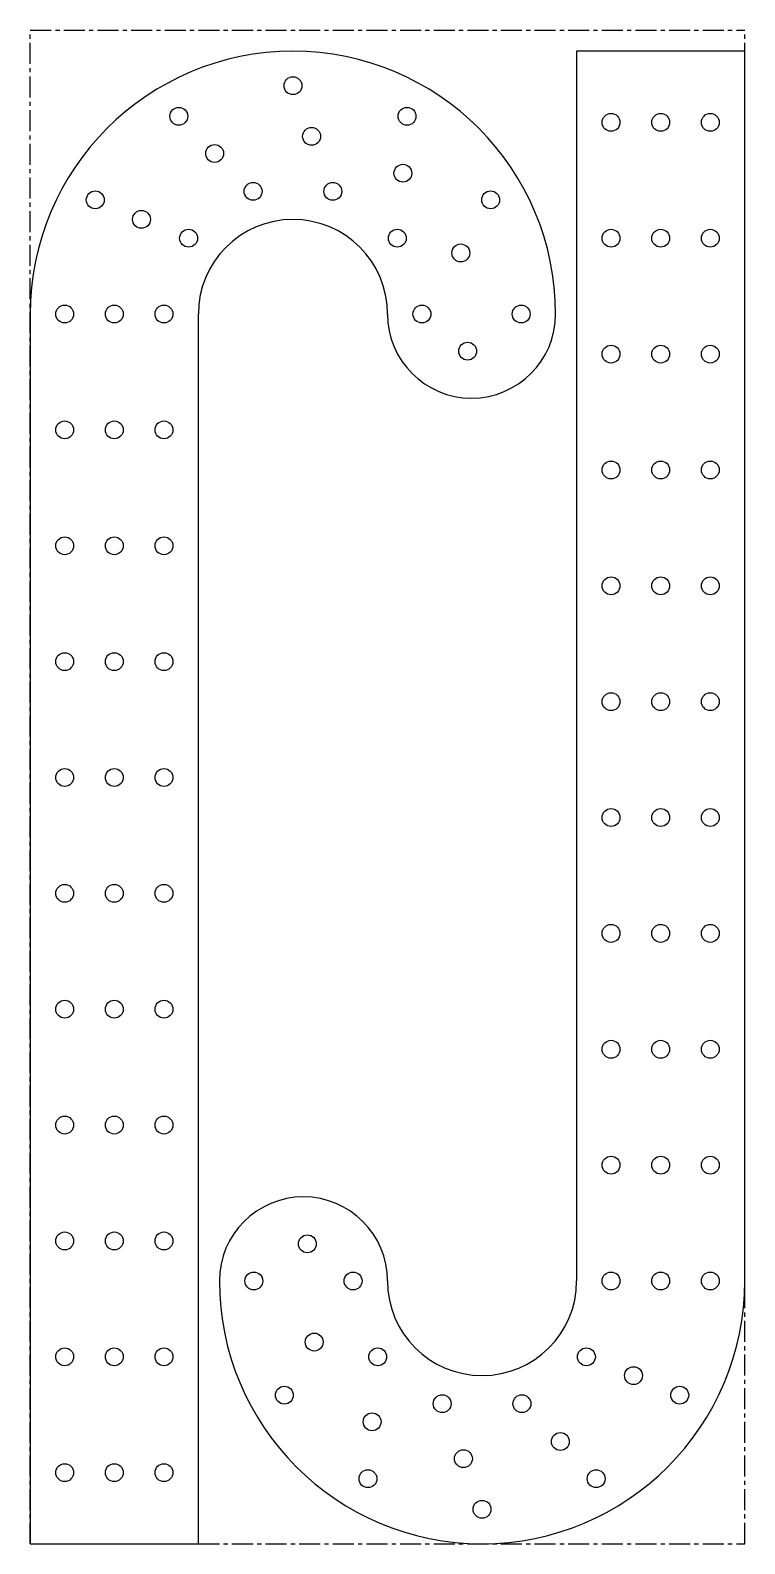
# Model space of a CAD drawing. Header units: millimetres. Extents: x 0 to 432, y 0 to 914.
import ezdxf

# ---------------------------------------------------------------- set-up
doc = ezdxf.new("R2010")
doc.units = ezdxf.units.MM
doc.linetypes.add('CENTERX2', pattern=[20.32, 12.7, -2.54, 2.54, -2.54])

msp = doc.modelspace()

# ---------------------------------------------------------------- linework, layer by layer
at = {"color": 7, "linetype": 'CENTERX2'}
for p, q in [((0, 0), (0, 914.4)), ((0, 914.4), (431.8, 914.4)), ((431.8, 0), (431.8, 914.4)), ((0, 0), (431.8, 0))]:
    msp.add_line(p, q, dxfattribs=at)
at = {"color": 7, "linetype": 'Continuous', "lineweight": 25}
for p, q in [((330.2, 901.7), (330.2, 158.75)), ((431.8, 901.7), (330.2, 901.7)), ((431.8, 158.75), (431.8, 901.7)), ((0, 742.95), (0, 0)), ((101.6, 0), (101.6, 742.95)), ((0, 0), (101.6, 0))]:
    msp.add_line(p, q, dxfattribs=at)
for centre in [(158.75, 880.9), (89.77, 862.42), (227.72, 862.42), (351, 858.75), (381, 858.75), (411, 858.75), (170.03, 850.31), (111.43, 839.97), (225.21, 828.02), (39.28, 811.93), (134.66, 817.08), (182.84, 817.08), (278.22, 811.93), (67.2, 800.15), (95.69, 788.77), (221.81, 788.77), (351, 788.75), (381, 788.75), (411, 788.75), (260.19, 779.87), (20.8, 742.95), (50.8, 742.95), (80.8, 742.95), (236.7, 742.95), (296.7, 742.95), (264.34, 720.51), (351, 718.75), (381, 718.75), (411, 718.75), (20.8, 672.95), (50.8, 672.95), (80.8, 672.95), (351, 648.75), (381, 648.75), (411, 648.75), (20.8, 602.95), (50.8, 602.95), (80.8, 602.95), (351, 578.75), (381, 578.75), (411, 578.75), (20.8, 532.95), (50.8, 532.95), (80.8, 532.95), (351, 508.75), (381, 508.75), (411, 508.75), (20.8, 462.95), (50.8, 462.95), (80.8, 462.95), (351, 438.75), (381, 438.75), (411, 438.75), (20.8, 392.95), (50.8, 392.95), (80.8, 392.95), (351, 368.75), (381, 368.75), (411, 368.75), (20.8, 322.95), (50.8, 322.95), (80.8, 322.95), (351, 298.75), (381, 298.75), (411, 298.75), (20.8, 252.95), (50.8, 252.95), (80.8, 252.95), (351, 228.75), (381, 228.75), (411, 228.75), (20.8, 182.95), (50.8, 182.95), (80.8, 182.95), (167.46, 181.19), (135.1, 158.75), (195.1, 158.75), (351, 158.75), (381, 158.75), (411, 158.75), (171.61, 121.83), (20.8, 112.95), (50.8, 112.95), (80.8, 112.95), (209.99, 112.93), (336.11, 112.93), (364.6, 101.55), (153.58, 89.77), (392.52, 89.77), (248.96, 84.62), (297.14, 84.62), (206.59, 73.68), (320.37, 61.73), (261.77, 51.39), (20.8, 42.95), (50.8, 42.95), (80.8, 42.95), (204.08, 39.28), (342.02, 39.28), (273.05, 20.8)]:
    msp.add_circle(centre, 5.4, dxfattribs=at)
for centre, radius, start, end in [((158.75, 742.95), 158.75, 0, 180), ((158.75, 742.95), 57.15, 0, 180), ((266.7, 742.95), 50.8, 180, 0), ((165.1, 158.75), 50.8, 0, 180), ((273.05, 158.75), 158.75, 180, 0), ((273.05, 158.75), 57.15, 180, 0)]:
    msp.add_arc(centre, radius, start, end, dxfattribs=at)

doc.saveas('drawing.dxf')
